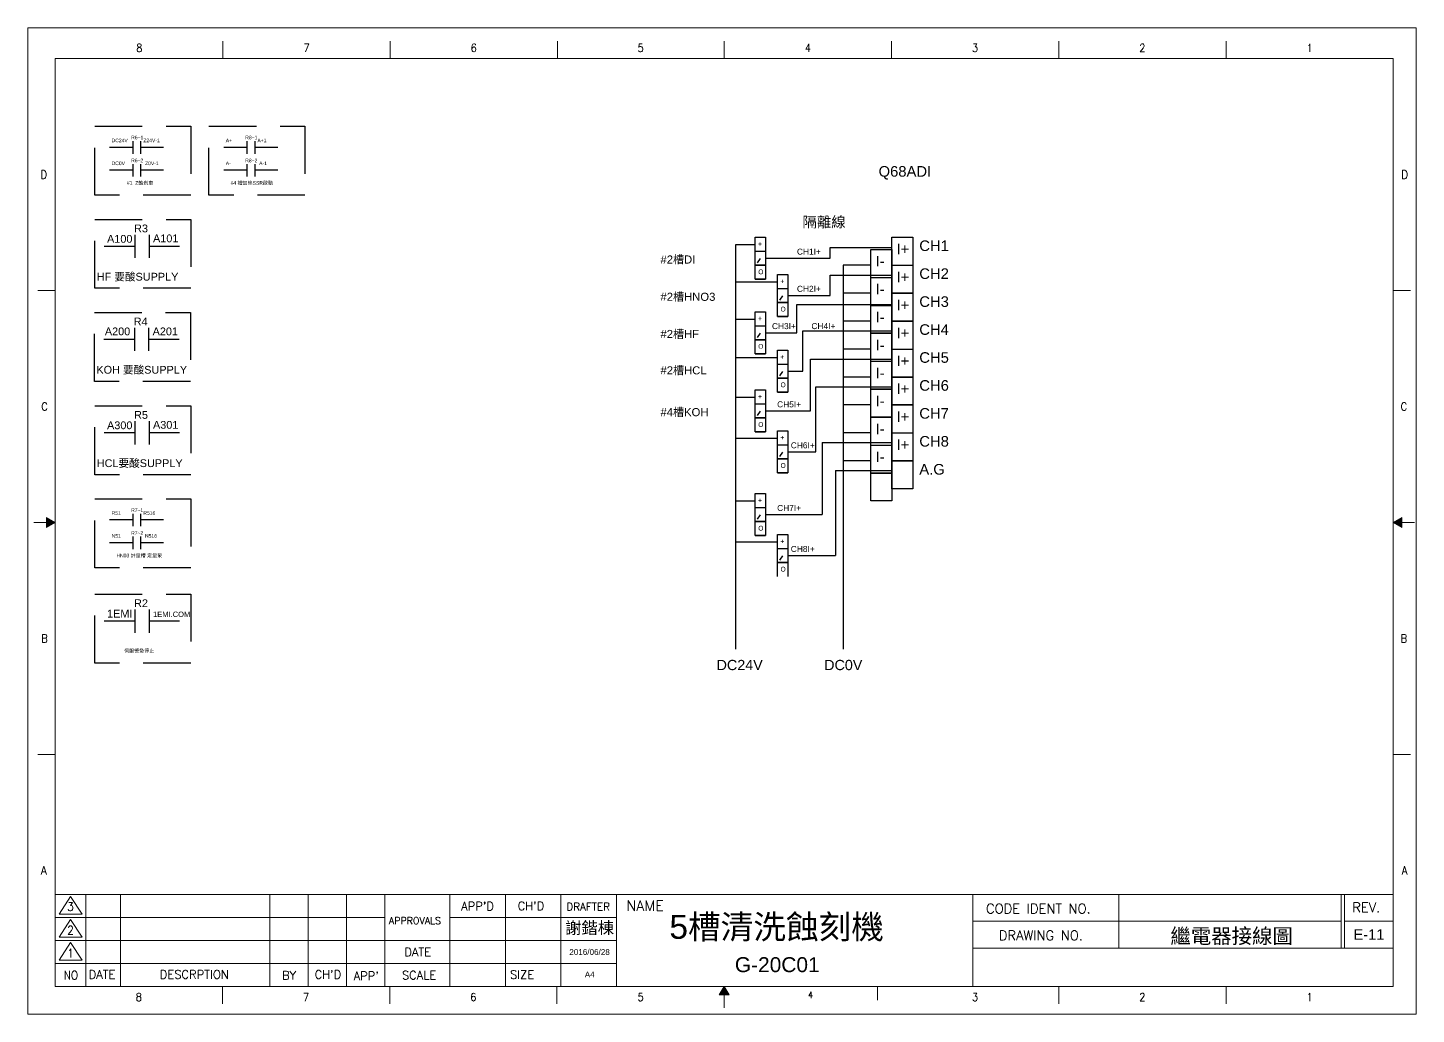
# Model space of a CAD drawing. Header units: millimetres. Extents: x 2150 to 6100, y 1229 to 2029.
# Drawn here: x 5635.9 to 6099.9, y 1228.5 to 1558.3 of the extents above; entities that cross this region are included whole.
import ezdxf
from ezdxf.enums import TextEntityAlignment as Align

# ---------------------------------------------------------------- set-up
doc = ezdxf.new("R2010")
doc.units = ezdxf.units.MM
doc.linetypes.add('HIDDEN', pattern=[9.525, 6.35, -3.175])
for name, color, linetype in [('DIM', 3, 'Continuous'), ('FRAME', 7, 'Continuous'), ('LINE', 1, 'Continuous'), ('TEXT', 4, 'Continuous')]:
    doc.layers.add(name, color=color, linetype=linetype)
doc.styles.add('MICTEXT-ROD', font='romand.shx', dxfattribs={"bigfont": 'bigfont.shx'})
doc.styles.add('MICTEXT-ROS', font='romans.shx', dxfattribs={"bigfont": 'bigfont.shx'})
doc.styles.get("Standard").update_dxf_attribs({"font": 'ARIAL.TTF'})
doc.styles.add('STYLE2', font='romand.shx')

# ---------------------------------------------------------------- blocks, each defined once
blk = doc.blocks.new('圖框A4')
at = {"layer": 'FRAME', "color": 7, "lineweight": 5}
for p, q in [((99.29, 1212.46), (99.29, 1218.27)), ((155.2, 1212.46), (155.2, 1218.27)), ((211.1, 1212.46), (211.1, 1218.27)), ((266.85, 1212.46), (266.85, 1218.27)), ((322.76, 1212.46), (322.76, 1218.27)), ((378.66, 1212.46), (378.66, 1218.27)), ((434.56, 1212.46), (434.56, 1218.27)), ((43.25, 1212.46), (490.46, 1212.46)), ((43.25, 902.31), (43.25, 1212.46)), ((490.46, 1212.46), (490.46, 1212.46)), ((43.25, 1134.92), (37.44, 1134.92)), ((490.46, 1134.92), (496.27, 1134.92)), ((40.39, 1059.03), (40.39, 1055.74)), ((43.25, 1057.39), (40.39, 1059.03)), ((490.46, 1057.39), (493.32, 1059.03)), ((493.32, 1059.03), (493.32, 1055.74)), ((43.25, 1057.39), (36.09, 1057.39)), ((40.39, 1055.74), (43.25, 1057.39)), ((493.32, 1055.74), (490.46, 1057.39)), ((490.46, 1057.39), (497.61, 1057.39)), ((43.25, 979.85), (37.44, 979.85)), ((490.46, 979.85), (496.27, 979.85)), ((44.53, 926.47), (48.37, 932.34)), ((48.37, 932.34), (52.21, 926.47)), ((44.53, 926.47), (52.21, 926.47)), ((44.53, 918.78), (48.37, 924.66)), ((48.37, 924.66), (52.21, 918.78)), ((44.53, 918.78), (52.21, 918.78)), ((44.53, 911.1), (48.37, 916.97)), ((48.37, 916.97), (52.21, 911.1)), ((44.53, 911.1), (52.21, 911.1)), ((99.15, 902.31), (99.15, 896.5)), ((155.05, 902.31), (155.05, 896.5)), ((210.95, 902.31), (210.95, 896.5)), ((266.85, 902.31), (265.2, 899.46)), ((266.85, 902.31), (266.85, 895.16)), ((268.5, 899.46), (266.85, 902.31)), ((318.07, 902.31), (318.07, 897.67)), ((378.66, 902.31), (378.66, 896.5)), ((434.56, 902.31), (434.56, 896.5)), ((265.2, 899.46), (268.5, 899.46))]:
    blk.add_line(p, q, dxfattribs=at)
at = {"layer": 'FRAME', "lineweight": 5}
for p, q in [((490.46, 1212.46), (490.46, 902.31)), ((490.46, 933.05), (43.25, 933.05)), ((53.49, 902.31), (53.49, 933.05)), ((65.11, 902.31), (65.11, 933.05)), ((114.96, 902.31), (114.96, 933.05)), ((127.77, 902.31), (127.77, 933.05)), ((140.58, 902.31), (140.58, 933.05)), ((153.38, 902.31), (153.38, 933.05)), ((175.15, 902.31), (175.15, 933.05)), ((193.72, 902.31), (193.72, 933.05)), ((212.29, 902.31), (212.29, 933.05)), ((230.86, 902.31), (230.86, 933.05)), ((349.91, 933.05), (349.91, 902.31)), ((398.7, 933.05), (398.7, 915.12)), ((473.04, 933.05), (473.04, 915.12)), ((474.2, 933.05), (474.2, 915.12)), ((153.38, 925.36), (43.25, 925.36)), ((230.86, 925.36), (175.15, 925.36)), ((473.04, 924.08), (349.91, 924.08)), ((490.46, 924.08), (474.2, 924.08)), ((230.86, 917.68), (43.25, 917.68)), ((490.46, 915.12), (349.91, 915.12)), ((230.86, 910), (43.25, 910)), ((490.46, 902.31), (43.25, 902.31))]:
    blk.add_line(p, q, dxfattribs=at)
at = {"layer": 'FRAME', "color": 7, "lineweight": 5}
for points in [[(40.39, 1059.03), (40.39, 1055.74), (43.25, 1057.39)], [(493.32, 1059.03), (493.32, 1055.74), (490.46, 1057.39)], [(268.5, 899.46), (266.85, 902.31), (265.2, 899.46)]]:
    blk.add_solid(points, dxfattribs=at)
at = {"layer": 'LINE', "color": 0, "lineweight": 0}
for p, q in [((34.08, 1222.77), (498.14, 1222.77)), ((34.08, 893), (34.08, 1222.77)), ((498.14, 1222.77), (498.14, 893)), ((498.14, 893), (34.08, 893))]:
    blk.add_line(p, q, dxfattribs=at)
at = {"color": 3, "lineweight": 5}
blk.add_text('A4', height=1.936, dxfattribs=at).set_placement((220.25, 905.31))
at = {"layer": 'DIM', "color": 0, "lineweight": 5}
for tag, height, p in [('A', 2.9, (436.35, 928.74)), ('C', 2.9, (284.37, 922.35)), ('J', 1.94, (184.48, 921.48)), ('G', 1.94, (202.97, 921.48)), ('E', 1.94, (221.84, 921.96)), ('B', 2.9, (436.45, 919.25)), ('L', 1.94, (482.33, 919.64)), ('K', 1.94, (184.48, 913.83)), ('H', 1.94, (202.97, 913.83)), ('F', 1.94, (221.84, 913.83)), ('D', 2.9, (284.57, 909.57))]:
    blk.add_attdef(tag, text='', height=height, dxfattribs=at).set_placement(p, align=Align.MIDDLE)
at = {"layer": 'FRAME', "color": 7, "lineweight": 5, "style": 'MICTEXT-ROD', "width": 0.9}
for s, height, p in [('8', 2.67, (71.34, 1216.03)), ('7', 2.67, (127.25, 1216.03)), ('6', 2.67, (183.15, 1216.03)), ('5', 2.67, (238.9, 1216.03)), ('4', 2.67, (294.8, 1216.03)), ('3', 2.67, (350.71, 1216.03)), ('2', 2.67, (406.61, 1216.03)), ('1', 2.67, (462.51, 1216.03)), ('D', 2.85, (39.44, 1173.69)), ('D', 2.85, (494.27, 1173.69)), ('C', 2.67, (39.67, 1096.15)), ('C', 2.67, (494.04, 1096.15)), ('B', 2.67, (39.67, 1018.62)), ('B', 2.67, (494.04, 1018.62)), ('A', 2.85, (39.44, 941.08)), ('A', 2.85, (494.27, 941.08)), ('4', 2.14, (295.71, 899.45)), ('8', 2.67, (71.2, 898.74)), ('7', 2.67, (127.1, 898.74)), ('6', 2.67, (183, 898.74)), ('5', 2.67, (238.9, 898.74)), ('3', 2.67, (350.71, 898.74)), ('2', 2.67, (406.61, 898.74)), ('1', 2.67, (462.51, 898.74))]:
    blk.add_text(s, height=height, dxfattribs=at).set_placement(p, align=Align.MIDDLE)
at = {"layer": 'FRAME', "color": 7, "lineweight": 5, "style": 'MICTEXT-ROS', "width": 0.9}
for s, height, p in [('3', 2.82, (47.24, 927.57)), ('2', 2.82, (47.24, 919.68)), ('1', 2.82, (47.24, 912)), ('NO', 2.817, (46.1, 904.64))]:
    blk.add_text(s, height=height, dxfattribs=at).set_placement(p)
at = {"layer": 'FRAME', "color": 7, "lineweight": 5}
for s, height, style, p in [("APP'D", 2.817, 'STYLE2', (178.93, 927.72)), ("CH'D", 2.817, 'STYLE2', (197.8, 927.8)), ('DRAFTER', 2.536, 'STYLE2', (214.1, 927.69)), ('NAME', 3.522, 'STYLE2', (234.12, 927.53)), ('CODE IDENT NO.', 3.2017, 'STYLE2', (354.35, 926.7)), ('REV.', 3.202, 'MICTEXT-ROS', (476.78, 927.13)), ('APPROVALS', 2.305, 'STYLE2', (154.8, 923.16)), ('DRAWING NO.', 3.2017, 'STYLE2', (358.62, 917.77)), ('DATE', 2.817, 'STYLE2', (159.94, 912.36)), ('DATE', 2.817, 'STYLE2', (54.43, 904.87)), ('DESCRPTION', 2.817, 'STYLE2', (78.21, 904.88)), ('BY', 2.817, 'STYLE2', (119.03, 904.6)), ("CH'D", 2.817, 'STYLE2', (129.95, 904.87)), ("APP'", 2.817, 'STYLE2', (143.01, 904.42)), ('SCALE', 2.817, 'STYLE2', (159.13, 904.65)), ('SIZE', 2.817, 'STYLE2', (195.24, 904.84))]:
    blk.add_text(s, height=height, dxfattribs=dict(at, style=style)).set_placement(p)

msp = doc.modelspace()

# ---------------------------------------------------------------- linework, layer by layer
for p, q in [((5670.93, 1518.3), (5663.22, 1518.3)), ((5681.28, 1518.3), (5673.56, 1518.3)), ((5709.08, 1518.3), (5701.37, 1518.3)), ((5719.42, 1518.3), (5711.71, 1518.3)), ((5670.93, 1510.64), (5663.22, 1510.64)), ((5681.28, 1510.64), (5673.56, 1510.64)), ((5709.08, 1510.64), (5701.37, 1510.64)), ((5719.42, 1510.64), (5711.71, 1510.64))]:
    msp.add_line(p, q)
at = {"color": 0, "linetype": 'ByBlock', "ltscale": 2.5}
for p, q in [((5671.66, 1485.22), (5661.44, 1485.22)), ((5671.66, 1489.09), (5671.66, 1481.35)), ((5676.4, 1489.09), (5676.4, 1481.35)), ((5686.62, 1485.22), (5676.4, 1485.22)), ((5671.53, 1457.98), (5671.53, 1450.24)), ((5676.26, 1457.98), (5676.26, 1450.24)), ((5671.53, 1454.11), (5661.31, 1454.11)), ((5686.49, 1454.11), (5676.26, 1454.11)), ((5671.66, 1426.75), (5671.66, 1419.01)), ((5676.39, 1426.75), (5676.39, 1419.01)), ((5671.66, 1422.88), (5661.44, 1422.88)), ((5686.62, 1422.88), (5676.39, 1422.88)), ((5671.66, 1359.93), (5661.44, 1359.93)), ((5671.66, 1363.8), (5671.66, 1356.06)), ((5676.4, 1363.8), (5676.4, 1356.06)), ((5686.62, 1359.93), (5676.4, 1359.93))]:
    msp.add_line(p, q, dxfattribs=at)
at = {"color": 0}
for p, q in [((5878.95, 1485.7), (5872.41, 1485.7)), ((5872.41, 1485.7), (5872.41, 1350.54)), ((5878.95, 1488.25), (5882.46, 1488.25)), ((5878.95, 1474.23), (5878.95, 1488.25)), ((5882.46, 1488.25), (5882.46, 1474.23)), ((5924.7, 1488.25), (5931.71, 1488.25)), ((5924.7, 1460.22), (5924.7, 1488.25)), ((5931.71, 1488.25), (5931.71, 1460.22)), ((5878.95, 1483.58), (5882.46, 1483.58)), ((5880.67, 1481.13), (5879.64, 1479.69)), ((5882.46, 1481.24), (5904.05, 1481.24)), ((5904.05, 1484.88), (5924.7, 1484.88)), ((5904.05, 1481.24), (5904.05, 1484.88)), ((5917.68, 1484.19), (5924.7, 1484.19)), ((5917.68, 1456.16), (5917.68, 1484.19)), ((5924.7, 1484.19), (5924.7, 1456.16)), ((5882.46, 1478.9), (5878.95, 1478.9)), ((5878.95, 1478.9), (5882.46, 1478.9)), ((5886.41, 1475.81), (5889.91, 1475.81)), ((5886.41, 1461.8), (5886.41, 1475.81)), ((5889.91, 1475.81), (5889.91, 1461.8)), ((5917.68, 1478.9), (5908.37, 1478.9)), ((5908.37, 1478.9), (5908.37, 1350.54)), ((5924.7, 1478.9), (5931.71, 1478.9)), ((5886.41, 1473.26), (5872.41, 1473.26)), ((5886.41, 1473.26), (5872.41, 1473.26)), ((5882.46, 1474.23), (5878.95, 1474.23)), ((5878.95, 1474.23), (5882.46, 1474.23)), ((5886.41, 1471.14), (5889.91, 1471.14)), ((5904.05, 1468.82), (5904.05, 1475.54)), ((5904.05, 1475.54), (5924.7, 1475.54)), ((5917.68, 1474.84), (5924.7, 1474.84)), ((5889.91, 1466.47), (5886.41, 1466.47)), ((5886.41, 1466.47), (5889.91, 1466.47)), ((5888.12, 1468.69), (5887.09, 1467.25)), ((5889.91, 1468.82), (5904.05, 1468.82)), ((5917.68, 1469.56), (5908.37, 1469.56)), ((5931.71, 1469.56), (5924.7, 1469.56)), ((5924.7, 1469.56), (5931.71, 1469.56)), ((5878.95, 1463.35), (5882.46, 1463.35)), ((5878.95, 1449.34), (5878.95, 1463.35)), ((5882.46, 1463.35), (5882.46, 1449.34)), ((5889.91, 1461.8), (5886.41, 1461.8)), ((5886.41, 1461.8), (5889.91, 1461.8)), ((5892.93, 1456.34), (5892.93, 1465.8)), ((5892.93, 1465.8), (5924.7, 1465.8)), ((5924.7, 1465.5), (5917.68, 1465.5)), ((5917.68, 1465.5), (5924.7, 1465.5)), ((5878.95, 1460.8), (5872.41, 1460.8)), ((5878.95, 1458.68), (5882.46, 1458.68)), ((5917.68, 1460.22), (5908.37, 1460.22)), ((5931.71, 1460.22), (5924.7, 1460.22)), ((5924.7, 1460.22), (5931.71, 1460.22)), ((5924.7, 1432.19), (5924.7, 1460.22)), ((5931.71, 1460.22), (5931.71, 1432.19)), ((5882.46, 1454.01), (5878.95, 1454.01)), ((5878.95, 1454.01), (5882.46, 1454.01)), ((5880.67, 1456.23), (5879.64, 1454.79)), ((5882.46, 1456.34), (5892.93, 1456.34)), ((5894.94, 1443.49), (5894.94, 1457.01)), ((5894.94, 1457.01), (5924.7, 1457.01)), ((5924.7, 1456.16), (5917.68, 1456.16)), ((5917.68, 1456.16), (5924.7, 1456.16)), ((5917.68, 1428.13), (5917.68, 1456.16)), ((5924.7, 1456.16), (5924.7, 1428.13)), ((5886.41, 1447.95), (5872.41, 1447.95)), ((5882.46, 1449.34), (5878.95, 1449.34)), ((5878.95, 1449.34), (5882.46, 1449.34)), ((5886.41, 1450.5), (5889.91, 1450.5)), ((5886.41, 1436.49), (5886.41, 1450.5)), ((5889.91, 1450.5), (5889.91, 1436.49)), ((5917.68, 1450.88), (5908.37, 1450.88)), ((5917.68, 1450.88), (5908.37, 1450.88)), ((5924.7, 1450.88), (5931.71, 1450.88)), ((5886.41, 1445.83), (5889.91, 1445.83)), ((5888.12, 1443.38), (5887.09, 1441.94)), ((5889.91, 1443.49), (5894.94, 1443.49)), ((5897.44, 1430.21), (5897.44, 1447.53)), ((5897.44, 1447.53), (5924.7, 1447.53)), ((5917.68, 1446.82), (5924.7, 1446.82)), ((5889.91, 1441.16), (5886.41, 1441.16)), ((5886.41, 1441.16), (5889.91, 1441.16)), ((5917.68, 1441.54), (5908.37, 1441.54)), ((5931.71, 1441.54), (5924.7, 1441.54)), ((5924.7, 1441.54), (5931.71, 1441.54)), ((5878.95, 1434.66), (5872.41, 1434.66)), ((5878.95, 1437.21), (5882.46, 1437.21)), ((5878.95, 1423.2), (5878.95, 1437.21)), ((5882.46, 1437.21), (5882.46, 1423.2)), ((5889.91, 1436.49), (5886.41, 1436.49)), ((5886.41, 1436.49), (5889.91, 1436.49)), ((5899.23, 1416.51), (5899.23, 1438.31)), ((5899.23, 1438.31), (5924.7, 1438.31)), ((5924.7, 1437.47), (5917.68, 1437.47)), ((5917.68, 1437.47), (5924.7, 1437.47)), ((5878.95, 1432.54), (5882.46, 1432.54)), ((5880.67, 1430.09), (5879.64, 1428.65)), ((5882.46, 1430.21), (5897.44, 1430.21)), ((5917.68, 1432.19), (5908.37, 1432.19)), ((5931.71, 1432.19), (5924.7, 1432.19)), ((5924.7, 1432.19), (5931.71, 1432.19)), ((5924.7, 1404.17), (5924.7, 1432.19)), ((5931.71, 1432.19), (5931.71, 1404.17)), ((5882.46, 1427.87), (5878.95, 1427.87)), ((5878.95, 1427.87), (5882.46, 1427.87)), ((5924.7, 1428.13), (5917.68, 1428.13)), ((5917.68, 1428.13), (5924.7, 1428.13)), ((5917.68, 1400.11), (5917.68, 1428.13)), ((5924.7, 1428.13), (5924.7, 1400.11)), ((5886.41, 1420.96), (5872.41, 1420.96)), ((5882.46, 1423.2), (5878.95, 1423.2)), ((5878.95, 1423.2), (5882.46, 1423.2)), ((5886.41, 1423.51), (5889.91, 1423.51)), ((5886.41, 1409.5), (5886.41, 1423.51)), ((5889.91, 1423.51), (5889.91, 1409.5)), ((5917.68, 1422.85), (5908.37, 1422.85)), ((5924.7, 1422.85), (5931.71, 1422.85)), ((5886.41, 1418.84), (5889.91, 1418.84)), ((5888.12, 1416.4), (5887.09, 1414.96)), ((5889.91, 1416.51), (5899.23, 1416.51)), ((5901.35, 1419.63), (5924.7, 1419.63)), ((5901.35, 1419.63), (5901.35, 1395.55)), ((5917.68, 1418.79), (5924.7, 1418.79)), ((5889.91, 1414.17), (5886.41, 1414.17)), ((5886.41, 1414.17), (5889.91, 1414.17)), ((5917.68, 1413.51), (5908.37, 1413.51)), ((5931.71, 1413.51), (5924.7, 1413.51)), ((5924.7, 1413.51), (5931.71, 1413.51)), ((5889.91, 1409.5), (5886.41, 1409.5)), ((5886.41, 1409.5), (5889.91, 1409.5)), ((5905.84, 1410.29), (5924.7, 1410.29)), ((5905.84, 1410.29), (5905.84, 1381.85)), ((5924.7, 1409.45), (5917.68, 1409.45)), ((5917.68, 1409.45), (5924.7, 1409.45)), ((5878.95, 1402.56), (5882.46, 1402.56)), ((5878.95, 1388.55), (5878.95, 1402.56)), ((5882.46, 1402.56), (5882.46, 1388.55)), ((5931.71, 1404.17), (5924.7, 1404.17)), ((5878.95, 1400.01), (5872.41, 1400.01)), ((5878.95, 1397.89), (5882.46, 1397.89)), ((5924.7, 1400.11), (5917.68, 1400.11)), ((5670.93, 1393.74), (5663.22, 1393.74)), ((5681.28, 1393.74), (5673.56, 1393.74)), ((5882.46, 1393.22), (5878.95, 1393.22)), ((5878.95, 1393.22), (5882.46, 1393.22)), ((5880.67, 1395.44), (5879.64, 1394)), ((5882.46, 1395.55), (5901.35, 1395.55)), ((5882.46, 1388.55), (5878.95, 1388.55)), ((5878.95, 1388.55), (5882.46, 1388.55)), ((5886.41, 1388.86), (5889.91, 1388.86)), ((5886.41, 1374.85), (5886.41, 1388.86)), ((5889.91, 1388.86), (5889.91, 1374.85)), ((5670.93, 1386.08), (5663.22, 1386.08)), ((5681.28, 1386.08), (5673.56, 1386.08)), ((5886.41, 1386.31), (5872.41, 1386.31)), ((5886.41, 1384.19), (5889.91, 1384.19)), ((5889.91, 1379.52), (5886.41, 1379.52)), ((5886.41, 1379.52), (5889.91, 1379.52)), ((5888.12, 1381.74), (5887.09, 1380.3)), ((5889.91, 1381.85), (5905.84, 1381.85))]:
    msp.add_line(p, q, dxfattribs=at)
at = {"linetype": 'HIDDEN', "ltscale": 2.5}
for points in [[(5658.27, 1525.35), (5690.35, 1525.35), (5690.35, 1502.3), (5658.27, 1502.3)], [(5696.42, 1525.35), (5728.5, 1525.35), (5728.5, 1502.3), (5696.42, 1502.3)], [(5658.27, 1494.24), (5690.35, 1494.24), (5690.35, 1471.19), (5658.27, 1471.19)], [(5658.14, 1463.13), (5690.22, 1463.13), (5690.22, 1440.09), (5658.14, 1440.09)], [(5658.27, 1431.9), (5690.35, 1431.9), (5690.35, 1408.85), (5658.27, 1408.85)]]:
    msp.add_lwpolyline(points, close=True, dxfattribs=at)
at = {"color": 0, "linetype": 'HIDDEN', "ltscale": 2.5}
for points in [[(5658.27, 1400.79), (5690.35, 1400.79), (5690.35, 1377.75), (5658.27, 1377.75)], [(5658.27, 1368.95), (5690.35, 1368.95), (5690.35, 1345.91), (5658.27, 1345.91)]]:
    msp.add_lwpolyline(points, close=True, dxfattribs=at)
at = {"layer": 'LINE', "color": 7}
for p, q in [((5670.93, 1520.4), (5670.93, 1516.2)), ((5673.56, 1520.4), (5673.56, 1516.2)), ((5709.08, 1520.4), (5709.08, 1516.2)), ((5711.71, 1520.4), (5711.71, 1516.2)), ((5670.93, 1512.74), (5670.93, 1508.54)), ((5673.56, 1512.74), (5673.56, 1508.54)), ((5709.08, 1512.74), (5709.08, 1508.54)), ((5711.71, 1512.74), (5711.71, 1508.54))]:
    msp.add_line(p, q, dxfattribs=at)
at = {"layer": 'LINE', "color": 0}
for p, q in [((5670.93, 1395.84), (5670.93, 1391.64)), ((5673.56, 1395.84), (5673.56, 1391.64)), ((5670.93, 1388.18), (5670.93, 1383.98)), ((5673.56, 1388.18), (5673.56, 1383.98))]:
    msp.add_line(p, q, dxfattribs=at)

# ---------------------------------------------------------------- block references
ref = msp.add_blockref('圖框A4', (5601.79, 335.52), dxfattribs=at)
ref.add_attrib('L', 'E-11', dxfattribs={"layer": 'DIM', "color": 0, "lineweight": 5, "height": 3.5}).set_placement((6084.12, 1255.16), align=Align.MIDDLE)
ref.add_attrib('B', '繼電器接線圖', dxfattribs={"layer": 'DIM', "color": 0, "lineweight": 5, "height": 5}).set_placement((6038.23, 1254.77), align=Align.MIDDLE)
ref.add_attrib('C', '5槽清洗蝕刻機', dxfattribs={"layer": 'DIM', "color": 0, "lineweight": 5, "height": 8}).set_placement((5886.16, 1257.87), align=Align.MIDDLE)
ref.add_attrib('D', 'G-20C01', dxfattribs={"layer": 'DIM', "color": 0, "lineweight": 5, "height": 5}).set_placement((5886.36, 1245.09), align=Align.MIDDLE)
ref.add_attrib('E', '謝鍇棟', dxfattribs={"layer": 'DIM', "color": 0, "lineweight": 5, "height": 4}).set_placement((5823.63, 1257.48), align=Align.MIDDLE)
ref.add_attrib('F', '2016/06/28', dxfattribs={"layer": 'DIM', "color": 0, "lineweight": 5, "height": 1.936}).set_placement((5823.63, 1249.35), align=Align.MIDDLE)

# ---------------------------------------------------------------- texts
at = {"layer": 'TEXT', "color": 7}
for s, height, p in [('R6~1', 1.199, (5670.42, 1521)), ('R8~1', 1.199, (5708.56, 1521)), ('DC24V', 1.199, (5663.89, 1520.03)), ('Z24V-1', 1.199, (5674.49, 1520.03)), ('A+', 1.199, (5702.04, 1520.03)), ('A+1', 1.199, (5712.64, 1520.03)), ('DC0V', 1.199, (5663.89, 1512.37)), ('R6~2', 1.199, (5670.42, 1513.34)), ('Z0V-1', 1.199, (5675.07, 1512.37)), ('A-', 1.199, (5702.04, 1512.37)), ('R8~2', 1.199, (5708.56, 1513.34)), ('A-1', 1.199, (5713.21, 1512.37)), ('#1  Z軸剎車', 1.199, (5668.99, 1505.83)), ('#4 槽加熱SSR啟動', 1.1988, (5703.65, 1505.83))]:
    msp.add_text(s, height=height, dxfattribs=at).set_placement(p)
at = {"layer": 'TEXT', "color": 0, "linetype": 'Continuous'}
for s, height, p in [('Q68ADI', 3.539, (5920.23, 1508.51)), ('隔離線', 3.539, (5894.76, 1491.58)), ('R3', 2.601, (5671.4, 1489.91)), ('A100', 2.601, (5662.37, 1486.43)), ('A101', 2.601, (5677.73, 1486.59)), ('I+', 3.539, (5926.23, 1482.55)), ('CH1', 3.539, (5933.84, 1483.66)), ('#2槽DI', 2.7, (5847.33, 1479.47)), ('CH1I+', 2, (5892.94, 1482.45)), ('I-', 3.539, (5919.21, 1478.49)), ('I+', 3.539, (5926.23, 1473.21)), ('CH2', 3.539, (5933.84, 1474.32)), ('CH2I+', 2, (5892.94, 1470.03)), ('I-', 3.539, (5919.21, 1469.15)), ('I+', 3.539, (5926.23, 1463.87)), ('CH3', 3.539, (5933.84, 1464.98)), ('I-', 3.539, (5919.21, 1459.8)), ('A200', 2.601, (5661.63, 1455.49)), ('R4', 2.601, (5671.27, 1458.8)), ('A201', 2.601, (5677.59, 1455.49)), ('CH3I+', 2, (5884.59, 1457.55)), ('CH4I+', 2, (5897.79, 1457.55)), ('I+', 3.539, (5926.23, 1454.52)), ('CH4', 3.539, (5933.84, 1455.63)), ('I-', 3.539, (5919.21, 1450.46)), ('I+', 3.539, (5926.23, 1445.18)), ('CH5', 3.539, (5933.84, 1446.29)), ('I-', 3.539, (5919.21, 1441.12)), ('I+', 3.539, (5926.23, 1435.84)), ('CH6', 3.539, (5933.84, 1436.95)), ('I-', 3.539, (5919.21, 1431.78)), ('R5', 2.601, (5671.4, 1427.57)), ('CH5I+', 2, (5886.33, 1431.41)), ('I+', 3.539, (5926.23, 1426.5)), ('CH7', 3.539, (5933.84, 1427.61)), ('A300', 2.601, (5662.36, 1424.09)), ('A301', 2.601, (5677.72, 1424.25)), ('I-', 3.539, (5919.21, 1422.43)), ('I+', 3.539, (5926.23, 1417.15)), ('CH8', 3.539, (5933.84, 1418.27)), ('CH6I+', 2, (5890.89, 1417.71)), ('I-', 3.539, (5919.21, 1413.09)), ('A.G', 3.539, (5933.84, 1408.92)), ('CH7I+', 2, (5886.33, 1396.76)), ('CH8I+', 2, (5890.89, 1383.06)), ('R2', 2.601, (5671.4, 1364.62)), ('1EMI', 2.601, (5662.37, 1361.14)), ('1EMI.COM', 1.8, (5677.73, 1361.31))]:
    msp.add_text(s, height=height, dxfattribs=at).set_placement(p)
for s, p in [('+', (5879.96, 1485.22)), ('O', (5880.02, 1475.87)), ('+', (5887.41, 1472.78)), ('O', (5887.47, 1463.43)), ('+', (5879.96, 1460.32)), ('O', (5880.02, 1450.97)), ('+', (5887.41, 1447.47)), ('O', (5887.47, 1438.12)), ('+', (5879.96, 1434.19)), ('O', (5880.02, 1424.83)), ('+', (5887.41, 1420.49)), ('O', (5887.47, 1411.14)), ('+', (5879.96, 1399.53)), ('O', (5880.02, 1390.18)), ('+', (5887.41, 1385.84)), ('O', (5887.47, 1376.48))]:
    msp.add_text(s, height=1.6, rotation=1, dxfattribs=at).set_placement(p)
at = {"layer": 'TEXT', "color": 7, "linetype": 'Continuous'}
for s, p in [('HF 要酸SUPPLY', (5658.93, 1473.77)), ('KOH 要酸SUPPLY', (5658.8, 1442.66)), ('HCL要酸SUPPLY', (5658.93, 1411.43))]:
    msp.add_text(s, height=2.6009, dxfattribs=at).set_placement(p)
at = {"layer": 'TEXT', "color": 1, "linetype": 'Continuous'}
for s, p in [('#2槽HNO3', (5847.33, 1467.01)), ('#2槽HF', (5847.33, 1454.58)), ('#2槽HCL', (5847.33, 1442.42)), ('#4槽KOH', (5847.33, 1428.44))]:
    msp.add_text(s, height=2.7, dxfattribs=at).set_placement(p)
at = {"layer": 'TEXT', "color": 0}
for s, height, p in [('R7~1', 1.199, (5670.41, 1396.44)), ('R51', 1.199, (5663.89, 1395.47)), ('R516', 1.199, (5674.49, 1395.47)), ('N51', 1.199, (5663.89, 1387.81)), ('R7~2', 1.199, (5670.41, 1388.78)), ('N516', 1.199, (5675.06, 1387.81)), ('HN03 計量槽 定量泵', 1.1988, (5665.5, 1381.27)), ('伺服警急停止', 1.199, (5668.08, 1349.43)), ('DC24V', 3.425, (5866.09, 1343.55)), ('DC0V', 3.425, (5902.05, 1343.55))]:
    msp.add_text(s, height=height, dxfattribs=at).set_placement(p)

doc.saveas('drawing.dxf')
